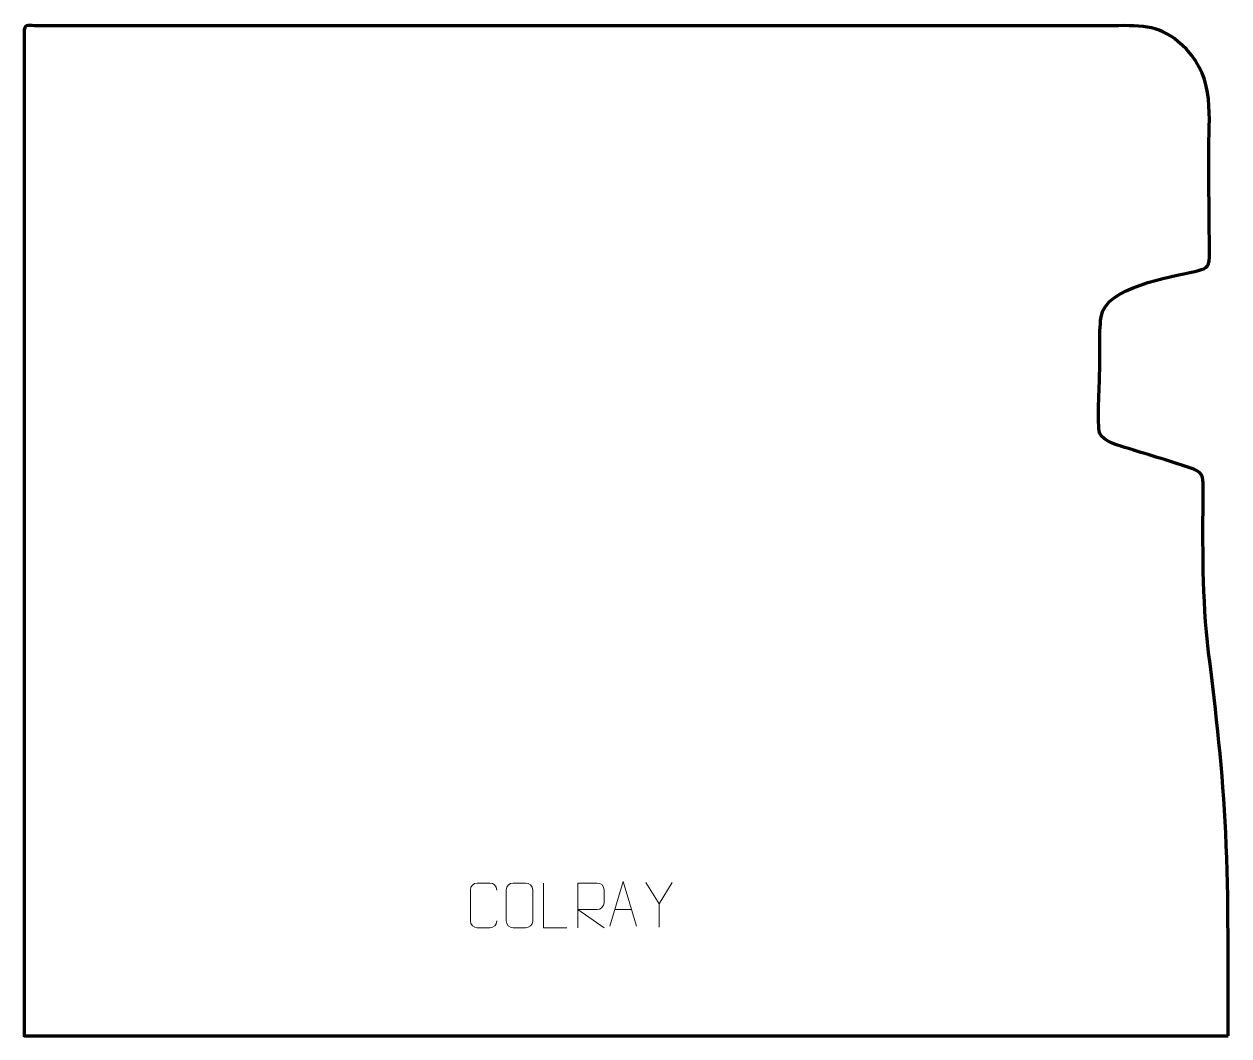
# Model space of a CAD drawing. Header units: millimetres. Extents: x 1521 to 2194, y 250 to 816.
import ezdxf

# ---------------------------------------------------------------- set-up
doc = ezdxf.new("R2010")
doc.units = ezdxf.units.MM
doc.header["$MEASUREMENT"] = 0
doc.layers.add('layer 1', color=7, linetype='Continuous')

msp = doc.modelspace()

# ---------------------------------------------------------------- linework, layer by layer
at = {"layer": 'layer 1', "color": 242, "lineweight": 158}
msp.add_open_spline([(2194.1302, 250.2954), (2194.1302, 250.2954), (1520.9152, 250.2954), (1520.9152, 250.2954), (1520.9152, 250.2954), (1520.965, 437.1963), (1521.0964, 624.0751), (1520.9187, 810.9685), (1520.9187, 810.9685), (1520.9143, 815.6861), (1522.6312, 814.8121), (1526.9407, 814.8122), (1526.9407, 814.8122), (1728.8786, 814.8167), (1930.8132, 814.4324), (2132.7514, 814.808), (2132.7514, 814.808), (2149.6067, 814.9435), (2158.15, 814.2414), (2170.6865, 801.6665), (2170.6865, 801.6665), (2186.9808, 784.4133), (2183.1049, 764.1772), (2183.2009, 742.4296), (2183.2009, 742.4296), (2183.2914, 723.4394), (2183.5392, 704.4485), (2183.5774, 685.4584), (2183.5774, 685.4584), (2183.5903, 679.0515), (2181.1989, 679.092), (2175.3926, 677.4653), (2175.3926, 677.4653), (2161.5054, 673.9949), (2125.6027, 669.207), (2122.9885, 651.9525), (2122.9885, 651.9525), (2121.7349, 642.0592), (2122.475, 630.3825), (2122.2106, 620.1746), (2122.2106, 620.1746), (2122.0621, 614.439), (2120.9121, 591.2155), (2122.1326, 587.3624), (2122.1326, 587.3624), (2124.487, 581.7918), (2133.1482, 580.1966), (2138.4274, 578.5085), (2138.4274, 578.5085), (2150.526, 574.6698), (2162.873, 571.1036), (2174.88, 567.0487), (2174.88, 567.0487), (2180.7181, 564.7577), (2180.0428, 560.8756), (2180.0448, 555.157), (2180.0448, 555.157), (2179.981, 524.0655), (2179.3706, 495.598), (2183.1576, 464.522), (2183.1576, 464.522), (2187.3628, 430.449), (2191.1518, 398.0663), (2192.7375, 363.692), (2192.7375, 363.692), (2194.4773, 325.9779), (2193.9396, 288.1079), (2194.1302, 250.2954)], degree=3, knots=[0, 0, 0, 0, 0.05555556, 0.05555556, 0.05555556, 0.05555556, 0.11111111, 0.11111111, 0.11111111, 0.11111111, 0.16666667, 0.16666667, 0.16666667, 0.16666667, 0.22222222, 0.22222222, 0.22222222, 0.22222222, 0.27777778, 0.27777778, 0.27777778, 0.27777778, 0.33333333, 0.33333333, 0.33333333, 0.33333333, 0.38888889, 0.38888889, 0.38888889, 0.38888889, 0.44444444, 0.44444444, 0.44444444, 0.44444444, 0.5, 0.5, 0.5, 0.5, 0.55555556, 0.55555556, 0.55555556, 0.55555556, 0.61111111, 0.61111111, 0.61111111, 0.61111111, 0.66666667, 0.66666667, 0.66666667, 0.66666667, 0.72222222, 0.72222222, 0.72222222, 0.72222222, 0.77777778, 0.77777778, 0.77777778, 0.77777778, 0.83333333, 0.83333333, 0.83333333, 0.83333333, 0.88888889, 0.88888889, 0.88888889, 0.88888889, 1, 1, 1, 1], dxfattribs=at)
at = {"layer": 'layer 1', "color": 250, "lineweight": 9}
for points, knots in [([(1785.2419, 314.5722), (1785.1021, 312.2488), (1783.4249, 310.7692), (1781.2772, 310.7584), (1781.2772, 310.7584), (1778.9453, 310.7588), (1776.6134, 310.7588), (1774.2819, 310.7584), (1774.2819, 310.7584), (1772.3569, 310.653), (1770.3848, 312.5375), (1770.396, 314.5548), (1770.396, 314.5548), (1770.3964, 320.3249), (1770.3964, 326.0946), (1770.396, 331.8639), (1770.396, 331.8639), (1770.4002, 334.002), (1772.1469, 335.7212), (1774.2993, 335.7077), (1774.2993, 335.7077), (1776.625, 335.7077), (1778.9511, 335.7077), (1781.2772, 335.7077), (1781.2772, 335.7077), (1783.2238, 335.7432), (1785.2152, 334.2517), (1785.2419, 331.8141)], [0, 0, 0, 0, 0.125, 0.125, 0.125, 0.125, 0.25, 0.25, 0.25, 0.25, 0.375, 0.375, 0.375, 0.375, 0.5, 0.5, 0.5, 0.5, 0.625, 0.625, 0.625, 0.625, 0.75, 0.75, 0.75, 0.75, 1, 1, 1, 1]), ([(1794.2993, 335.7077), (1796.625, 335.7077), (1798.9511, 335.7077), (1801.2772, 335.7077), (1801.2772, 335.7077), (1803.2238, 335.7433), (1805.2152, 334.2517), (1805.2419, 331.8141), (1805.2419, 331.8141), (1805.2415, 326.0672), (1805.2415, 320.3199), (1805.2419, 314.5722), (1805.2419, 314.5722), (1805.1021, 312.2488), (1803.4249, 310.7692), (1801.2772, 310.7584), (1801.2772, 310.7584), (1798.9453, 310.7588), (1796.6134, 310.7588), (1794.2819, 310.7584), (1794.2819, 310.7584), (1792.3569, 310.653), (1790.3848, 312.5375), (1790.396, 314.5548), (1790.396, 314.5548), (1790.3963, 320.3249), (1790.3963, 326.0946), (1790.396, 331.8639), (1790.396, 331.8639), (1790.4002, 334.002), (1792.1469, 335.7212), (1794.2993, 335.7077)], [0, 0, 0, 0, 0.11111111, 0.11111111, 0.11111111, 0.11111111, 0.22222222, 0.22222222, 0.22222222, 0.22222222, 0.33333333, 0.33333333, 0.33333333, 0.33333333, 0.44444444, 0.44444444, 0.44444444, 0.44444444, 0.55555556, 0.55555556, 0.55555556, 0.55555556, 0.66666667, 0.66666667, 0.66666667, 0.66666667, 0.77777778, 0.77777778, 0.77777778, 0.77777778, 1, 1, 1, 1]), ([(1824.2934, 310.7544), (1824.2934, 310.7544), (1811.3443, 310.7544), (1811.3443, 310.7544), (1811.3443, 310.7544), (1811.3443, 310.7544), (1811.3443, 335.708), (1811.3443, 335.708)], [0, 0, 0, 0, 0.33333333, 0.33333333, 0.33333333, 0.33333333, 1, 1, 1, 1]), ([(1830.4868, 310.7545), (1830.4868, 310.7545), (1830.4868, 335.708), (1830.4868, 335.708), (1830.4868, 335.708), (1834.0816, 335.708), (1837.6771, 335.708), (1841.2723, 335.708), (1841.2723, 335.708), (1843.5976, 335.6703), (1845.1549, 334.1803), (1845.1508, 331.8139), (1845.1508, 331.8139), (1845.1504, 329.7784), (1845.1504, 326.719), (1845.1508, 324.683), (1845.1508, 324.683), (1845.1443, 322.8075), (1843.332, 320.8657), (1841.3225, 320.8466), (1841.3225, 320.8466), (1841.3225, 320.8466), (1830.4868, 320.8466), (1830.4868, 320.8466), (1830.4868, 320.8466), (1830.4868, 320.8466), (1845.1415, 310.7545), (1845.1415, 310.7545)], [0, 0, 0, 0, 0.125, 0.125, 0.125, 0.125, 0.25, 0.25, 0.25, 0.25, 0.375, 0.375, 0.375, 0.375, 0.5, 0.5, 0.5, 0.5, 0.625, 0.625, 0.625, 0.625, 0.75, 0.75, 0.75, 0.75, 1, 1, 1, 1]), ([(1848.4342, 311.5972), (1848.4342, 311.5972), (1855.8052, 336.5507), (1855.8052, 336.5507), (1855.8052, 336.5507), (1855.8052, 336.5507), (1863.3751, 311.5972), (1863.3751, 311.5972)], [0, 0, 0, 0, 0.33333333, 0.33333333, 0.33333333, 0.33333333, 1, 1, 1, 1]), ([(1883.2271, 335.9726), (1883.2271, 335.9726), (1875.9047, 324.0739), (1875.9047, 324.0739), (1875.9047, 324.0739), (1875.9047, 324.0739), (1875.9054, 311.019), (1875.9054, 311.019)], [0, 0, 0, 0, 0.33333333, 0.33333333, 0.33333333, 0.33333333, 1, 1, 1, 1])]:
    msp.add_open_spline(points, degree=3, knots=knots, dxfattribs=at)
for points in [[(1875.9047, 324.0739), (1875.9047, 324.0739), (1868.5838, 335.9726), (1868.5838, 335.9726)], [(1851.1568, 320.8466), (1851.1568, 320.8466), (1860.6525, 320.8466), (1860.6525, 320.8466)]]:
    msp.add_open_spline(points, degree=3, dxfattribs=at)

doc.saveas('drawing.dxf')
